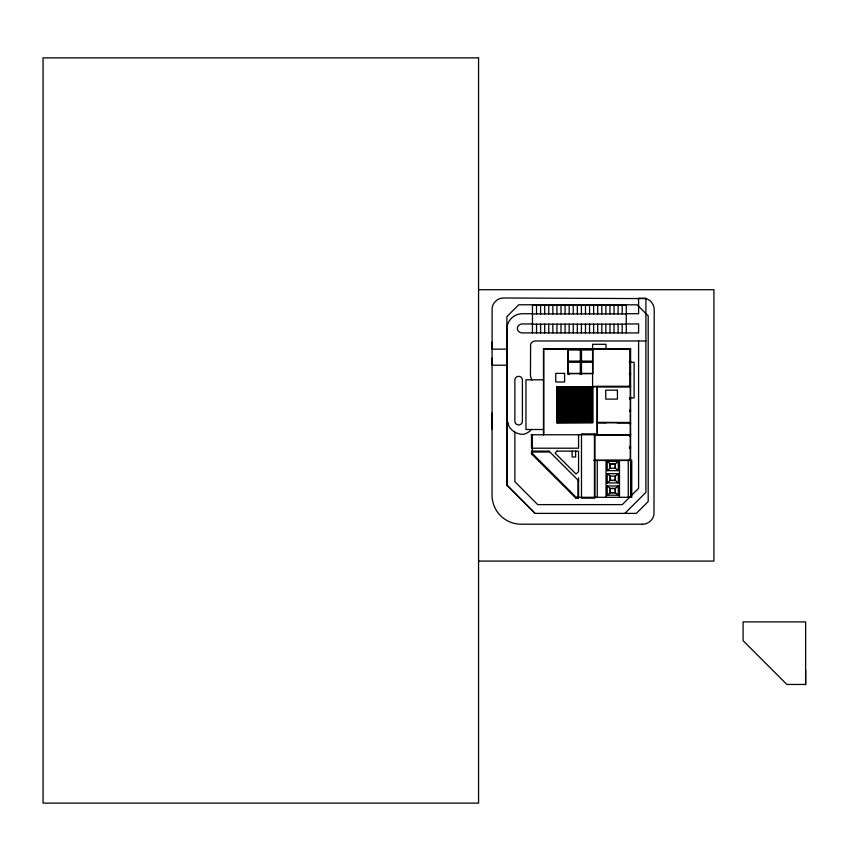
<?xml version="1.0" encoding="UTF-8"?>
<svg xmlns="http://www.w3.org/2000/svg" width="861" height="861" viewBox="0 0 861 861"><rect width="100%" height="100%" fill="white"/><g stroke="black" fill="none" stroke-linecap="round" stroke-linejoin="round"><path stroke-width="1.29" d="M506.828 413.097L506.849 329.268A15.563 15.563 0 0 1 522.412 313.727L532.453 313.716M805.627 670.062L805.627 684.452L786.879 684.452L743.086 640.659L743.086 621.9L805.627 621.9L805.627 684.85M630.586 433.879L630.295 434.762L630.295 386.826M506.849 329.268L506.828 485.044L535.068 513.382L636.344 513.382L648.193 501.543L648.193 315.869L637.151 304.826L518.763 304.762L506.892 316.611L506.892 485.044L535.068 513.382M557.368 389.893L560.005 387.267L560.005 389.893L557.368 389.893L557.368 387.267L560.005 387.267M557.368 392.82L560.005 390.184L557.368 390.184L557.368 392.82L560.005 392.82L560.005 390.184M560.296 389.893L562.922 387.267L562.922 389.893L560.296 389.893L560.296 387.267L562.922 387.267M557.368 395.737L560.005 393.111L557.368 393.111L557.368 395.737L560.005 395.737L560.005 393.111M560.296 392.82L562.922 390.184L560.296 390.184L560.296 392.82L562.922 392.82L562.922 390.184M563.212 389.893L565.849 387.267L565.849 389.893L563.212 389.893L563.212 387.267L565.849 387.267M557.368 401.581L560.005 398.955L560.005 401.581L557.368 401.581L557.368 396.028L560.005 396.028L557.368 398.665L592.153 398.665L589.516 396.028L592.153 396.028L592.153 401.581L589.516 401.581L589.516 398.955L592.153 401.581M560.296 395.737L562.922 393.111L560.296 393.111L560.296 395.737L562.922 395.737L562.922 393.111M563.212 392.82L565.849 390.184L563.212 390.184L563.212 392.82L565.849 392.82L565.849 390.184M566.14 389.893L568.766 387.267L566.14 387.267L566.14 389.893L568.766 389.893L568.766 387.267M562.922 396.028L560.296 398.665L560.296 396.028L562.922 396.028L562.922 398.665L560.296 396.028M563.212 395.737L565.849 393.111L563.212 393.111L563.212 395.737L565.849 395.737L565.849 393.111M566.14 392.82L568.766 390.184L566.14 390.184L566.14 392.82L568.766 392.82L568.766 390.184M569.056 389.893L571.693 387.267L569.056 387.267L569.056 389.893L571.693 389.893L571.693 387.267M557.368 404.509L560.005 401.883L560.005 404.509L557.368 404.509L557.368 401.883L560.005 401.883M560.296 401.581L562.922 398.955L562.922 401.581L560.296 401.581L560.296 398.955L562.922 401.581M565.849 396.028L563.212 398.665L563.212 396.028L565.849 396.028L565.849 398.665L563.212 396.028M566.14 395.737L568.766 393.111L566.14 393.111L566.14 395.737L568.766 395.737L568.766 393.111M569.056 392.82L571.693 390.184L569.056 390.184L569.056 392.82L571.693 392.82L571.693 390.184M571.984 389.893L574.61 387.267L574.61 389.893L571.984 389.893L571.984 387.267L574.61 387.267M557.368 407.436L560.005 404.799L557.368 404.799L557.368 407.436L560.005 407.436L560.005 404.799M560.296 404.509L562.922 401.883L562.922 404.509L560.296 404.509L560.296 401.883L562.922 401.883M563.212 401.581L565.849 398.955L565.849 401.581L563.212 401.581L563.212 398.955L565.849 401.581M568.766 396.028L566.14 398.665L566.14 396.028L568.766 396.028L568.766 398.665L566.14 396.028M569.056 395.737L571.693 393.111L569.056 393.111L569.056 395.737L571.693 395.737L571.693 393.111M571.984 392.82L574.61 390.184L571.984 390.184L571.984 392.82L574.61 392.82L574.61 390.184M574.911 389.893L577.537 387.267L577.537 389.893L574.911 389.893L574.911 387.267L577.537 387.267M560.005 407.727L557.368 407.727L560.005 410.353L560.005 407.727L557.368 410.353L592.153 410.353L589.516 407.727L589.516 410.353L592.153 407.727L589.516 407.727M560.296 407.436L562.922 404.799L560.296 404.799L560.296 407.436L562.922 407.436L562.922 404.799M563.212 404.509L565.849 401.883L565.849 404.509L563.212 404.509L563.212 401.883L565.849 401.883M566.14 401.581L568.766 398.955L568.766 401.581L566.14 401.581L566.14 398.955L568.766 401.581M571.693 396.028L569.056 398.665L569.056 396.028L571.693 396.028L571.693 398.665L569.056 396.028M571.984 395.737L574.61 393.111L571.984 393.111L571.984 395.737L574.61 395.737L574.61 393.111M574.911 392.82L577.537 390.184L574.911 390.184L574.911 392.82L577.537 392.82L577.537 390.184M577.828 389.893L580.465 387.267L577.828 387.267L577.828 389.893L580.465 389.893L580.465 387.267M557.368 413.28L560.005 410.643L560.005 413.28L557.368 413.28L557.368 407.727M562.922 407.727L560.296 410.353L560.296 407.727L562.922 407.727L562.922 410.353L560.296 407.727M563.212 407.436L565.849 404.799L563.212 404.799L563.212 407.436L565.849 407.436L565.849 404.799M566.14 404.509L568.766 401.883L566.14 401.883L566.14 404.509L568.766 404.509L568.766 401.883M569.056 401.581L571.693 398.955L571.693 401.581L569.056 401.581L569.056 398.955L571.693 401.581M574.61 396.028L571.984 398.665L571.984 396.028L574.61 396.028L574.61 398.665L571.984 396.028M574.911 395.737L577.537 393.111L574.911 393.111L574.911 395.737L577.537 395.737L577.537 393.111M577.828 392.82L580.465 390.184L577.828 390.184L577.828 392.82L580.465 392.82L580.465 390.184M583.381 387.267L580.755 389.893L583.381 389.893L583.381 387.267L580.755 387.267L583.381 389.893M557.368 416.197L560.005 413.571L557.368 413.571L557.368 416.197L560.005 416.197L560.005 413.571M560.296 413.28L562.922 410.643L562.922 413.28L560.296 413.28L560.296 410.643L562.922 413.28M565.849 407.727L563.212 410.353L563.212 407.727L565.849 407.727L565.849 410.353L563.212 407.727M566.14 407.436L568.766 404.799L566.14 404.799L566.14 407.436L568.766 407.436L568.766 404.799M569.056 404.509L571.693 401.883L569.056 401.883L569.056 404.509L571.693 404.509L571.693 401.883M571.984 401.581L574.61 398.955L574.61 401.581L571.984 401.581L571.984 398.955L574.61 401.581M577.537 396.028L574.911 398.665L574.911 396.028L577.537 396.028L577.537 398.665L574.911 396.028M577.828 395.737L580.465 393.111L577.828 393.111L577.828 395.737L580.465 395.737L580.465 393.111M583.381 390.184L580.755 392.82L583.381 392.82L583.381 390.184L580.755 390.184L583.381 392.82M583.672 389.893L586.309 387.267L586.309 389.893L583.672 389.893L583.672 387.267L586.309 387.267M557.368 419.124L560.005 416.487L557.368 416.487L557.368 419.124L560.005 419.124L560.005 416.487M560.296 416.197L562.922 413.571L560.296 413.571L560.296 416.197L562.922 416.197L562.922 413.571M563.212 413.28L565.849 410.643L565.849 413.28L563.212 413.28L563.212 410.643L565.849 413.28M568.766 407.727L566.14 410.353L566.14 407.727L568.766 407.727L568.766 410.353L566.14 407.727M569.056 407.436L571.693 404.799L569.056 404.799L569.056 407.436L571.693 407.436L571.693 404.799M571.984 404.509L574.61 401.883L574.61 404.509L571.984 404.509L571.984 401.883L574.61 401.883M574.911 401.581L577.537 398.955L577.537 401.581L574.911 401.581L574.911 398.955L577.537 401.581M580.465 396.028L577.828 398.665L577.828 396.028L580.465 396.028L580.465 398.665L577.828 396.028M583.381 393.111L580.755 395.737L583.381 395.737L583.381 393.111L580.755 393.111L583.381 395.737M583.672 392.82L586.309 390.184L583.672 390.184L583.672 392.82L586.309 392.82L586.309 390.184M586.599 389.893L589.225 387.267L589.225 389.893L586.599 389.893L586.599 387.267L589.225 387.267M557.368 422.041L560.005 419.415L557.368 419.415L557.368 422.041L560.005 422.041L560.005 419.415M560.296 419.124L562.922 416.487L560.296 416.487L560.296 419.124L562.922 419.124L562.922 416.487M563.212 416.197L565.849 413.571L563.212 413.571L563.212 416.197L565.849 416.197L565.849 413.571M566.14 413.28L568.766 410.643L568.766 413.28L566.14 413.28L566.14 410.643L568.766 413.28M571.693 407.727L569.056 410.353L569.056 407.727L571.693 407.727L571.693 410.353L569.056 407.727M571.984 407.436L574.61 404.799L571.984 404.799L571.984 407.436L574.61 407.436L574.61 404.799M574.911 404.509L577.537 401.883L577.537 404.509L574.911 404.509L574.911 401.883L577.537 401.883M577.828 401.581L580.465 398.955L580.465 401.581L577.828 401.581L577.828 398.955L580.465 401.581M580.755 398.665L583.381 396.028L580.755 396.028L583.381 398.665L583.381 396.028M583.672 395.737L586.309 393.111L583.672 393.111L583.672 395.737L586.309 395.737L586.309 393.111M586.599 392.82L589.225 390.184L586.599 390.184L586.599 392.82L589.225 392.82L589.225 390.184M589.516 389.893L592.153 387.267L592.153 389.893L589.516 389.893L589.516 387.267L592.153 387.267M560.296 422.041L562.922 419.415L560.296 419.415L560.296 422.041L562.922 422.041L562.922 419.415M563.212 419.124L565.849 416.487L563.212 416.487L563.212 419.124L565.849 419.124L565.849 416.487M566.14 416.197L568.766 413.571L566.14 413.571L566.14 416.197L568.766 416.197L568.766 413.571M569.056 413.28L571.693 410.643L571.693 413.28L569.056 413.28L569.056 410.643L571.693 413.28M574.61 407.727L571.984 410.353L571.984 407.727L574.61 407.727L574.61 410.353L571.984 407.727M574.911 407.436L577.537 404.799L574.911 404.799L574.911 407.436L577.537 407.436L577.537 404.799M577.828 404.509L580.465 401.883L577.828 401.883L577.828 404.509L580.465 404.509L580.465 401.883M586.309 396.028L583.672 398.665L583.672 396.028L586.309 396.028L586.309 398.665L583.672 396.028M586.599 395.737L589.225 393.111L586.599 393.111L586.599 395.737L589.225 395.737L589.225 393.111M589.516 392.82L592.153 390.184L589.516 390.184L589.516 392.82L592.153 392.82L592.153 390.184M563.212 422.041L565.849 419.415L563.212 419.415L563.212 422.041L565.849 422.041L565.849 419.415M566.14 419.124L568.766 416.487L566.14 416.487L566.14 419.124L568.766 419.124L568.766 416.487M569.056 416.197L571.693 413.571L569.056 413.571L569.056 416.197L571.693 416.197L571.693 413.571M571.984 413.28L574.61 410.643L574.61 413.28L571.984 413.28L571.984 410.643L574.61 413.28M577.537 407.727L574.911 410.353L574.911 407.727L577.537 407.727L577.537 410.353L574.911 407.727M577.828 407.436L580.465 404.799L577.828 404.799L577.828 407.436L580.465 407.436L580.465 404.799M583.381 401.883L580.755 404.509L583.381 404.509L583.381 401.883L580.755 401.883L583.381 404.509M583.672 401.581L586.309 398.955L586.309 401.581L583.672 401.581L583.672 398.955L586.309 401.581M589.225 396.028L586.599 398.665L586.599 396.028L589.225 396.028L589.225 398.665L586.599 396.028M589.516 395.737L592.153 393.111L589.516 393.111L589.516 395.737L592.153 395.737L592.153 393.111M531.764 454.134L532.378 453.51L532.378 434.762M566.14 422.041L568.766 419.415L566.14 419.415L566.14 422.041L568.766 422.041L568.766 419.415M569.056 419.124L571.693 416.487L569.056 416.487L569.056 419.124L571.693 419.124L571.693 416.487M571.984 416.197L574.61 413.571L571.984 413.571L571.984 416.197L574.61 416.197L574.61 413.571M574.911 413.28L577.537 410.643L577.537 413.28L574.911 413.28L574.911 410.643L577.537 413.28M580.465 407.727L577.828 410.353L577.828 407.727L580.465 407.727L580.465 410.353L577.828 407.727M583.381 404.799L580.755 407.436L583.381 407.436L583.381 404.799L580.755 404.799L583.381 407.436M583.672 404.509L586.309 401.883L586.309 404.509L583.672 404.509L583.672 401.883L586.309 401.883M586.599 401.581L589.225 398.955L589.225 401.581L586.599 401.581L586.599 398.955L589.225 401.581M592.153 396.028L589.516 398.665L589.516 396.028M569.056 422.041L571.693 419.415L569.056 419.415L569.056 422.041L571.693 422.041L571.693 419.415M571.984 419.124L574.61 416.487L571.984 416.487L571.984 419.124L574.61 419.124L574.61 416.487M574.911 416.197L577.537 413.571L574.911 413.571L574.911 416.197L577.537 416.197L577.537 413.571M577.828 413.28L580.465 410.643L580.465 413.28L577.828 413.28L577.828 410.643L580.465 413.28M580.755 410.353L583.381 407.727L583.381 410.353L580.755 407.727L583.381 407.727M583.672 407.436L586.309 404.799L583.672 404.799L583.672 407.436L586.309 407.436L586.309 404.799M586.599 404.509L589.225 401.883L589.225 404.509L586.599 404.509L586.599 401.883L589.225 401.883M589.516 401.581L592.153 398.955L557.368 398.955L560.005 401.581M571.984 422.041L574.61 419.415L571.984 419.415L571.984 422.041L574.61 422.041L574.61 419.415M574.911 419.124L577.537 416.487L574.911 416.487L574.911 419.124L577.537 419.124L577.537 416.487M577.828 416.197L580.465 413.571L577.828 413.571L577.828 416.197L580.465 416.197L580.465 413.571M586.309 407.727L583.672 410.353L583.672 407.727L586.309 407.727L586.309 410.353L583.672 407.727M586.599 407.436L589.225 404.799L586.599 404.799L586.599 407.436L589.225 407.436L589.225 404.799M589.516 404.509L592.153 401.883L592.153 404.509L589.516 404.509L589.516 401.883L592.153 401.883M574.911 422.041L577.537 419.415L574.911 419.415L574.911 422.041L577.537 422.041L577.537 419.415M577.828 419.124L580.465 416.487L577.828 416.487L577.828 419.124L580.465 419.124L580.465 416.487M583.381 413.571L580.755 416.197L583.381 416.197L583.381 413.571L580.755 413.571L583.381 416.197M583.672 413.28L586.309 410.643L586.309 413.28L583.672 413.28L583.672 410.643L586.309 413.28M589.225 407.727L586.599 410.353L586.599 407.727L589.225 407.727L589.225 410.353L586.599 407.727M589.516 407.436L592.153 404.799L589.516 404.799L589.516 407.436L592.153 407.436L592.153 404.799M577.828 422.041L580.465 419.415L577.828 419.415L577.828 422.041L580.465 422.041L580.465 419.415M583.381 416.487L580.755 419.124L583.381 419.124L583.381 416.487L580.755 416.487L583.381 419.124M583.672 416.197L586.309 413.571L583.672 413.571L583.672 416.197L586.309 416.197L586.309 413.571M586.599 413.28L589.225 410.643L589.225 413.28L586.599 413.28L586.599 410.643L589.225 413.28M539.083 461.453L539.696 460.839M583.381 419.415L580.755 422.041L583.381 422.041L583.381 419.415L580.755 419.415L583.381 422.041M583.672 419.124L586.309 416.487L583.672 416.487L583.672 419.124L586.309 419.124L586.309 416.487M586.599 416.197L589.225 413.571L586.599 413.571L586.599 416.197L589.225 416.197L589.225 413.571M592.153 407.727L592.153 413.28L589.516 413.28L592.153 410.643L557.368 410.643L560.005 413.28M583.672 422.041L586.309 419.415L583.672 419.415L583.672 422.041L586.309 422.041L586.309 419.415M586.599 419.124L589.225 416.487L586.599 416.487L586.599 419.124L589.225 419.124L589.225 416.487M589.516 416.197L592.153 413.571L589.516 413.571L589.516 416.197L592.153 416.197L592.153 413.571M586.599 422.041L589.225 419.415L586.599 419.415L586.599 422.041L589.225 422.041L589.225 419.415M589.516 419.124L592.153 416.487L589.516 416.487L589.516 419.124L592.153 419.124L592.153 416.487M589.516 422.041L592.153 419.415L589.516 419.415L589.516 422.041L592.153 422.041L592.153 419.415M569.885 491.018L569.261 491.631L575.805 498.185L578.56 498.185L578.56 477.758M575.557 497.927L576.17 497.303L631.759 497.303L631.759 460.484L593.896 460.484M624.882 513.382L645.901 492.363L645.901 298.24L638.593 298.24L638.593 313.716L626.27 313.716M607.199 470.633L610.126 468.212L615.389 468.212L618.306 470.633L618.306 461.431L607.199 461.431L607.199 470.633L618.306 470.633M607.199 461.431L610.126 463.853L615.389 463.853L618.306 461.431M607.199 482.913L610.126 480.492L615.389 480.492L618.306 482.913L618.306 473.701L607.199 473.701L607.199 482.913L618.306 482.913M607.199 473.701L610.126 476.133L615.389 476.133L618.306 473.701M607.199 495.193L610.126 492.761L615.389 492.761L618.306 495.193L618.306 485.981L607.199 485.981L607.199 495.193L619.479 495.193M607.199 485.981L610.126 488.402L615.389 488.402L618.306 485.981M478.565 289.705L713.92 289.705L713.92 561.081L478.565 561.081M532.453 313.931L626.27 313.931M532.453 323.951L522.412 323.951A5.327 5.327 0 0 0 517.483 327.245L517.483 329.634A5.327 5.327 0 0 0 521.712 332.884L638.593 332.927L638.593 323.951L626.27 323.951M532.453 324.156L626.27 324.156M645.901 340.967L535.52 340.967A5.327 5.327 0 0 0 530.602 344.26L530.451 374.46A11.225 11.225 0 0 0 531.302 378.754L531.614 379.421A11.225 11.225 0 0 0 531.958 380.078M592.594 349.125L581.487 348.823M630.586 349.125L592.885 349.125L592.885 373.674L567.743 373.674L567.743 349.125L543.775 349.125L543.775 434.762M506.828 349.135L492.105 349.135L492.061 342.161M593.025 349.265L630.144 349.265L630.144 386.385L593.025 386.385M568.034 349.996L592.594 349.996M629.413 349.996L630.586 349.996M568.034 361.103L592.594 361.103M629.413 361.103L630.586 361.103M629.413 361.394L630.586 361.394M568.034 362.277L592.594 362.277M629.413 362.277L634.094 362.277L634.094 397.933L629.413 397.933M506.828 365.204L492.094 365.204L492.061 358.23M568.034 373.383L592.594 373.383M629.413 373.383L630.586 373.383M629.413 373.674L630.586 373.674M629.413 374.546L630.586 374.546M543.485 379.809L525.953 379.809L525.953 429.499L543.485 429.499M629.413 385.653L630.586 385.653M629.413 385.943L630.586 385.943M630.586 386.826L556.927 386.826L556.927 422.633L592.594 422.633L592.594 344.303L606.036 344.303L606.036 349.125M557.078 387.407L592.734 387.407M557.368 398.073L592.153 398.073M557.368 398.374L592.153 398.374M629.413 399.106L630.586 399.106M583.381 401.581L580.755 401.581L583.381 398.955L583.381 401.581L580.755 398.955M629.413 410.213L630.586 410.213M557.368 410.934L592.153 410.934M557.368 411.235L592.153 411.235M629.413 411.375L630.586 411.375M492.061 413.097L492.061 429.165M583.381 413.28L580.755 413.28L583.381 410.643L583.381 413.28L580.755 410.643M556.927 421.901L592.594 421.901M556.927 422.482L592.734 422.482L592.734 386.675L557.078 386.675L557.078 422.342M597.351 422.342L630.586 422.482M597.351 422.633L606.036 422.773M630.295 422.633L617.143 422.773M597.437 422.773L630.295 422.773M629.413 423.655L630.586 423.655M531.215 434.762L630.586 434.762M594.865 435.053L630.586 435.053M629.413 435.924L630.586 435.924M629.413 447.031L630.586 447.031M629.413 447.333L630.586 447.333M629.413 448.204L630.586 448.204M577.979 498.185L577.979 480.686L578.56 480.686L549.006 451.132L531.506 451.132L531.506 453.876L568.712 491.018M532.378 452.003L549.006 452.003L549.006 451.132M531.506 453.51L532.378 453.51L576.17 497.303L576.17 498.185M629.413 459.311L630.586 459.311M629.413 459.602L630.586 459.602M594.434 460.183L630.295 460.183L630.295 435.053M642.467 524.209L521.163 524.209A29.231 29.231 0 0 1 503.373 518.171A28.8 28.8 0 0 1 498.056 512.844A29.22 29.22 0 0 1 492.029 495.043L492.126 308.098A11.688 11.688 0 0 1 494.451 302.512L496.56 300.403A11.688 11.688 0 0 1 503.674 297.992L646.094 298.606A11.71 11.71 0 0 1 654.209 309.745L654.005 514.103A11.688 11.688 0 0 1 651.691 519.689L649.581 521.798A11.688 11.688 0 0 1 642.414 524.263M589.516 387.267L592.153 389.893M586.599 387.267L589.225 389.893M589.516 390.184L592.153 392.82M583.672 387.267L586.309 389.893M586.599 390.184L589.225 392.82M589.516 393.111L592.153 395.737M583.672 390.184L586.309 392.82M586.599 393.111L589.225 395.737M577.828 387.267L580.465 389.893M583.672 393.111L586.309 395.737M574.911 387.267L577.537 389.893M577.828 390.184L580.465 392.82M589.516 401.883L592.153 404.509M571.984 387.267L574.61 389.893M574.911 390.184L577.537 392.82M577.828 393.111L580.465 395.737M586.599 401.883L589.225 404.509M589.516 404.799L592.153 407.436M569.056 387.267L571.693 389.893M571.984 390.184L574.61 392.82M574.911 393.111L577.537 395.737M583.672 401.883L586.309 404.509M586.599 404.799L589.225 407.436M566.14 387.267L568.766 389.893M569.056 390.184L571.693 392.82M571.984 393.111L574.61 395.737M583.672 404.799L586.309 407.436M592.153 413.28L589.516 410.643L589.516 413.28M563.212 387.267L565.849 389.893M566.14 390.184L568.766 392.82M569.056 393.111L571.693 395.737M577.828 401.883L580.465 404.509M589.516 413.571L592.153 416.197M560.296 387.267L562.922 389.893M563.212 390.184L565.849 392.82M566.14 393.111L568.766 395.737M574.911 401.883L577.537 404.509M577.828 404.799L580.465 407.436M586.599 413.571L589.225 416.197M589.516 416.487L592.153 419.124M557.368 387.267L560.005 389.893M560.296 390.184L562.922 392.82M563.212 393.111L565.849 395.737M571.984 401.883L574.61 404.509M574.911 404.799L577.537 407.436M583.672 413.571L586.309 416.197M586.599 416.487L589.225 419.124M589.516 419.415L592.153 422.041M557.368 390.184L560.005 392.82M560.296 393.111L562.922 395.737M569.056 401.883L571.693 404.509M571.984 404.799L574.61 407.436M583.672 416.487L586.309 419.124M586.599 419.415L589.225 422.041M557.368 393.111L560.005 395.737M566.14 401.883L568.766 404.509M569.056 404.799L571.693 407.436M577.828 413.571L580.465 416.197M583.672 419.415L586.309 422.041M557.368 396.028L560.005 398.665L560.005 396.028M563.212 401.883L565.849 404.509M566.14 404.799L568.766 407.436M574.911 413.571L577.537 416.197M577.828 416.487L580.465 419.124M560.296 401.883L562.922 404.509M563.212 404.799L565.849 407.436M571.984 413.571L574.61 416.197M574.911 416.487L577.537 419.124M577.828 419.415L580.465 422.041M557.368 401.883L560.005 404.509M560.296 404.799L562.922 407.436M569.056 413.571L571.693 416.197M571.984 416.487L574.61 419.124M574.911 419.415L577.537 422.041M557.368 404.799L560.005 407.436M566.14 413.571L568.766 416.197M569.056 416.487L571.693 419.124M571.984 419.415L574.61 422.041M563.212 413.571L565.849 416.197M566.14 416.487L568.766 419.124M569.056 419.415L571.693 422.041M560.296 413.571L562.922 416.197M563.212 416.487L565.849 419.124M566.14 419.415L568.766 422.041M557.368 413.571L560.005 416.197M560.296 416.487L562.922 419.124M563.212 419.415L565.849 422.041M557.368 416.487L560.005 419.124M560.296 419.415L562.922 422.041M557.368 419.415L560.005 422.041M506.828 418.252L507.829 423.73M506.968 420.351L508.98 426.281A16.068 16.068 0 0 0 522.896 434.321L523.596 434.353A16.068 16.068 0 0 0 530.817 430.188M638.593 340.967L638.593 488.305L622.277 504.611L537.684 504.611L514.867 481.665L514.867 432.168M630.586 497.303L630.586 348.823L543.485 348.823L543.485 434.837M630.295 349.125L630.295 386.535L597.06 386.535L597.06 435.053M628.25 460.484L628.25 497.303M626.27 332.927L626.27 305.16L532.453 305.16L532.453 332.927M622.191 305.16L622.191 313.931M622.191 324.156L622.191 332.927M619.479 460.484L619.479 497.303M618.112 305.16L618.112 313.931M618.112 324.156L618.112 332.927M615.389 463.853L615.389 468.212M615.389 476.133L615.389 480.492M615.389 488.402L615.389 492.761M615.238 468.072L615.238 464.004L610.277 464.004L610.277 468.072M615.238 476.273L615.238 480.341L610.277 480.341L610.277 476.273M614.033 305.16L614.033 313.931M614.033 324.156L614.033 332.927M610.126 463.853L610.126 468.212M610.126 476.133L610.126 480.492M610.126 488.402L610.126 492.761M609.954 305.16L609.954 313.931M609.954 324.156L609.954 332.927M605.875 305.16L605.875 313.931M605.875 324.156L605.875 332.927M606.036 460.484L606.036 497.303M601.796 305.16L601.796 313.931M601.796 324.156L601.796 332.927M597.717 305.16L597.717 313.931M597.717 324.156L597.717 332.927M597.351 386.826L597.351 434.762M597.265 460.484L597.265 497.303M594.434 433.879L594.434 497.303M593.638 305.16L593.638 313.931M593.638 324.156L593.638 332.927M592.293 422.482L556.636 422.773L556.636 386.535M592.002 386.826L592.002 422.773M589.559 305.16L589.559 313.931M589.559 324.156L589.559 332.927M585.48 305.16L585.48 313.931M585.48 324.156L585.48 332.927M581.487 349.996L581.487 361.103M581.487 362.277L581.487 374.546M581.401 305.16L581.401 313.931M581.401 324.156L581.401 332.927M580.755 386.976L580.755 422.342M580.314 348.823L569.207 348.823M580.314 349.996L580.314 361.103M580.314 362.277L580.314 374.546M578.56 434.762L578.56 448.204L531.506 448.204L531.506 434.762M577.322 305.16L577.322 313.931M577.322 324.156L577.322 332.927M575.632 451.132L575.632 456.976L572.135 456.976L572.135 451.132M573.243 305.16L573.243 313.931M573.243 324.156L573.243 332.927M569.164 305.16L569.164 313.931M569.164 324.156L569.164 332.927M569.207 373.383L569.207 374.546M568.034 348.823L568.034 374.546M565.085 305.16L565.085 313.931M565.085 324.156L565.085 332.927M561.006 305.16L561.006 313.931M561.006 324.156L561.006 332.927M557.519 387.407L557.519 422.773M556.927 305.16L556.927 313.931M556.927 324.156L556.927 332.927M552.848 305.16L552.848 313.931M552.848 324.156L552.848 332.927M548.769 305.16L548.769 313.931M548.769 324.156L548.769 332.927M544.69 305.16L544.69 313.931M544.69 324.156L544.69 332.927M540.611 305.16L540.611 313.931M540.611 324.156L540.611 332.927M536.532 305.16L536.532 313.931M536.532 324.156L536.532 332.927M556.927 451.132L555.033 453.026L576.084 474.067L578.56 471.591L578.56 451.132L556.927 451.132M478.565 57.881L43.05 57.881L43.05 803.119L478.565 803.119L478.565 57.881M564.59 373.383L555.765 373.383L555.765 382.004L564.59 382.004L564.59 373.383M617.434 390.184L605.746 390.184L605.746 399.106L617.434 399.106L617.434 390.184M594.929 433.879L581.487 433.879L581.487 498.185L594.929 498.185L594.929 433.879M615.238 488.553L610.277 488.553L610.277 492.621L615.238 492.621L615.238 488.553M522.412 421.18L522.412 380.099A3.767 3.767 0 0 0 518.645 376.332A3.767 3.767 0 0 0 514.867 380.099L514.867 421.18A3.767 3.767 0 0 0 518.645 424.957A3.767 3.767 0 0 0 522.412 421.18"/></g></svg>
